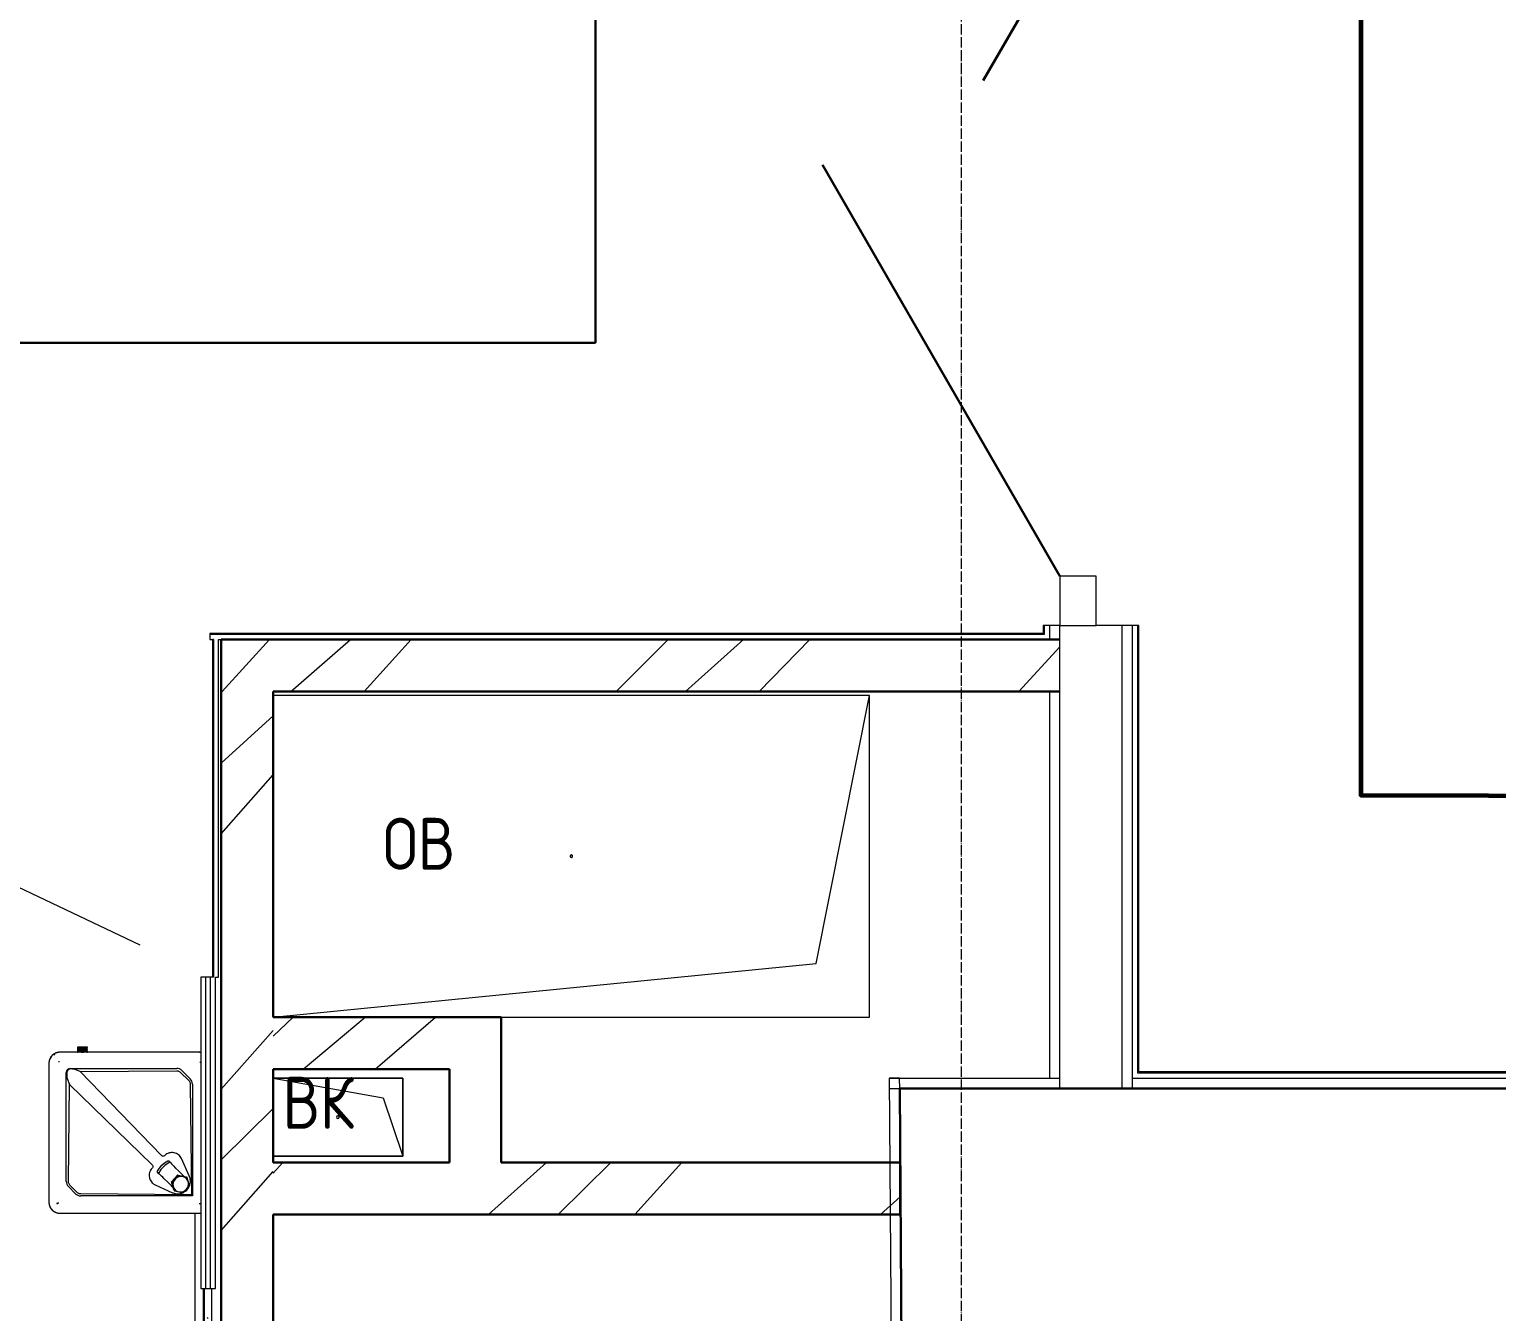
# Model space of a CAD drawing. Header units: millimetres. Extents: x -32 to 417638015, y -35 to 175284279.
# Drawn here: x 417178952 to 417181780, y 175240039 to 175242510 of the extents above; entities that cross this region are included whole.
import ezdxf

# ---------------------------------------------------------------- set-up
doc = ezdxf.new("R2010")
doc.units = ezdxf.units.MM
doc.linetypes.add('ADSK_Линия сетки', pattern=[25, 20, -2.5, 0, -2.5])
for name, color, linetype, lineweight in [('_ЭМ_гофра', 5, 'Continuous', 60), ('Аннотация', 7, 'Continuous', 18), ('Двери', 7, 'Continuous', 9), ('Обобщенные модели', 7, 'Continuous', 18), ('Оси', 253, 'Continuous', 9), ('Перекрытие', 7, 'Continuous', 18), ('Сантехника', 7, 'Continuous', 18), ('Стены внутренние', 7, 'Continuous', 18), ('Стены несущие', 7, 'Continuous', 30), ('Стены отделка', 7, 'Continuous', 30), ('Стены перегородки', 7, 'Continuous', 30), ('Стены штриховка', 7, 'Continuous', 9), ('ШТРИХОВКА', 252, 'Continuous', 15), ('ЭМ_Лоток 1_2', 162, 'Continuous', 30)]:
    doc.layers.add(name, color=color, linetype=linetype, lineweight=lineweight)
doc.styles.add('GOST Common_4', font='GOST_Common.ttf', dxfattribs={"width": 0.9, "height": 199.9999999999999})
doc.linetypes.add('Cable in the tray', pattern='A,5,[130,ltypeshp.shx,S=1,R=0,X=0,Y=0],1.5,[130,ltypeshp.shx,S=1.5,R=90,X=0,Y=-1],1,[130,ltypeshp.shx,S=1,R=0,X=0.5,Y=0],5', length=12.5)
pattern_1 = [(45, (507.3426762534655, 158.9018102923892), (-381.6608851454391, 381.6608851454391), []), (45, (642.280676253431, 158.9018102923892), (0, 763.3217702908781), []), (45, (372.4046762534417, 158.9018102923892), (0, 763.3217702908781), [])]

# ---------------------------------------------------------------- blocks, each defined once
blk = doc.blocks.new('План 3 этажа')
at = {"layer": 'Стены внутренние', "lineweight": 9}
h = blk.add_hatch(dxfattribs=at)
h.set_pattern_fill('FP_1', color=8, style=0, pattern_type=2)
h.set_pattern_definition(pattern_1)
h.paths.add_polyline_path([(48671.93473639124, 9693.330615397404), (49546.43868048763, 9693.330615397404), (49546.43868048763, 9793.330615397408), (47929.8426762537, 9793.330615397408), (47929.8426762537, 9693.330615397404), (48590.48946909688, 9693.330615397404)])
h = blk.add_hatch(dxfattribs=at)
h.set_pattern_fill('FP_1', color=8, style=0, pattern_type=2)
h.set_pattern_definition(pattern_1)
h.paths.add_polyline_path([(48029.8426762537, 7473.401810292277), (48029.8426762537, 9693.330615397404), (47929.8426762537, 9693.330615397404), (47929.84267625364, 7473.401810292277)])
h = blk.add_hatch(dxfattribs=at)
h.set_pattern_fill('FP_1', color=8, style=0, pattern_type=2)
h.set_pattern_definition(pattern_1)
h.paths.add_polyline_path([(48045.78218646109, 8965.958765830226), (48369.84267625358, 8965.958765830226), (48369.84267625358, 9065.958765830223), (48029.8426762537, 9065.958765830223), (48029.8426762537, 8965.958765830226)])
h = blk.add_hatch(dxfattribs=at)
h.set_pattern_fill('FP_1', color=8, style=0, pattern_type=2)
h.set_pattern_definition(pattern_1)
h.paths.add_polyline_path([(48369.84267625358, 8785.958765830208), (48469.84267625364, 8785.958765830208), (48469.84267625364, 9065.958765830223), (48369.84267625358, 9065.958765830223), (48369.84267625358, 8798.964039661347)])
h = blk.add_hatch(dxfattribs=at)
h.set_pattern_fill('FP_1', color=8, style=0, pattern_type=2)
h.set_pattern_definition(pattern_1)
h.paths.add_polyline_path([(48029.8426762537, 8685.958765830212), (49238.76151101611, 8685.958765830212), (49237.6809654269, 8785.958765830208), (48029.8426762537, 8785.958765830208)])
h = blk.add_hatch(dxfattribs=at)
h.set_pattern_fill('FP_5', color=8, style=0, pattern_type=2)
h.set_pattern_definition([(0, (507.3426762534655, 158.9018102923892), (406.4, 101.6), [33.528, -271.272, 33.528, -271.272, -1625.6]), (0, (507.3426762534655, 158.9018102923892), (406.4, 101.6), [-609.6, 33.528, -576.072, 33.528, -271.272, -711.2]), (0, (507.3426762534655, 158.9018102923892), (406.4, 101.6), [-1524, 33.528, -169.672, 33.528, -474.472]), (120, (659.7426762534305, 209.7018102923894), (-291.1881810244989, 301.1527240979959), [33.52799999999997, -271.2719999999998, 33.52799999999997, -271.2719999999998, -1625.599999999999]), (120, (659.7426762534305, 209.7018102923894), (-291.1881810244989, 301.1527240979959), [-609.5999999999996, 33.52799999999997, -576.0719999999995, 33.52799999999997, -271.2719999999998, -711.1999999999996]), (120, (659.7426762534305, 209.7018102923894), (-291.1881810244989, 301.1527240979959), [-1523.999999999999, 33.52799999999997, -169.6719999999999, 33.52799999999997, -474.4719999999998]), (240, (710.5426762534189, 412.9018102923892), (-115.2118189755009, -402.7527240979958), [33.528, -271.272, 33.528, -271.272, -1625.6]), (240, (710.5426762534189, 412.9018102923892), (-115.2118189755009, -402.7527240979958), [-609.6, 33.528, -576.072, 33.528, -271.272, -711.2]), (240, (710.5426762534189, 412.9018102923892), (-115.2118189755009, -402.7527240979958), [-1524, 33.528, -169.672, 33.528, -474.472])])
h.paths.add_polyline_path([(47896.84267625341, 7361.401810292276), (47911.84267625341, 7361.401810292276), (47911.84267625341, 8543.299517041247), (47896.84267625347, 8543.299517041247), (47896.84267625341, 7365.915148330066)])
at = {"layer": 'Аннотация', "color": 8, "lineweight": 9}
blk.add_line((47773.71627417736, 9204.844617228257), (46934.9097738401, 9601.570359164929), dxfattribs=at)
at = {"layer": 'Двери', "color": 8, "lineweight": 30}
for p, q in [((49546.43868048757, 11125.83838412563), (49398.93868048757, 10870.36089000923)), ((49546.43868048758, 9915.838384125635), (49088.93868048757, 10708.2516285884))]:
    blk.add_line(p, q, dxfattribs=at)
at = {"layer": 'Двери', "color": 8}
for p, q in [((49616.43868048757, 9915.838384125635), (49546.43868048758, 9915.838384125635)), ((49546.43868048758, 9915.838384125635), (49546.43868048758, 9820.838384125633)), ((49616.43868048757, 9820.838384125633), (49616.43868048757, 9915.838384125635)), ((49546.43868048758, 9820.838384125633), (49616.43868048757, 9820.838384125633))]:
    blk.add_line(p, q, dxfattribs=at)
at = {"layer": 'Обобщенные модели', "color": 8}
for p, q in [((49179.84267625358, 9685.958765830226), (48029.84267625357, 9685.958765830212)), ((49179.84267625358, 9685.958765830228), (48029.84267625357, 9685.958765830212)), ((49076.50934292025, 9169.292099163553), (49179.84267625358, 9685.958765830228)), ((49179.84267625359, 9065.958765830228), (49179.84267625358, 9685.958765830228)), ((49179.84267625359, 9065.958765830228), (49179.84267625358, 9685.958765830228)), ((48029.84267625358, 9065.958765830212), (49076.50934292025, 9169.292099163553)), ((48469.84267625354, 9065.958765830217), (49179.84267625359, 9065.958765830228)), ((48469.84267625354, 9065.958765830217), (49179.84267625359, 9065.958765830228)), ((48029.84267625364, 8948.330615397404), (48279.84267625364, 8948.330615397404)), ((48029.84267625364, 8948.330615397404), (48242.34267625364, 8910.83061539741)), ((48279.84267625364, 8948.330615397404), (48029.84267625364, 8948.330615397404)), ((48279.84267625364, 8948.330615397404), (48279.84267625364, 8798.330615397404)), ((48279.84267625364, 8798.330615397404), (48279.84267625364, 8948.330615397404)), ((48242.34267625364, 8910.83061539741), (48279.84267625364, 8798.330615397404)), ((48279.84267625364, 8798.330615397404), (48029.84267625364, 8798.330615397404)), ((48029.84267625364, 8798.330615397404), (48279.84267625364, 8798.330615397404))]:
    blk.add_line(p, q, dxfattribs=at)
for centre, radius, start, end in [((48604.84267625358, 9375.958765830219), 2.500000000000002, 90, 270), ((48604.84267625358, 9375.958765830219), 2.499999999999999, 90, 194.9999999999675), ((48604.84267625358, 9375.958765830219), 2.500000000000003, 270, 90), ((48604.84267625358, 9375.958765830219), 2.499999999999998, 329.9999999999376, 90), ((48604.84267625358, 9375.958765830219), 2.500000000000002, 285.0000000001958, 300.0000000000103), ((48154.84267625364, 8873.330615397404), 2.500000000000002, 90, 270), ((48154.84267625364, 8873.330615397404), 2.500000000000002, 105.0000000001958, 180), ((48154.84267625364, 8873.330615397404), 2.499999999999998, 210.0000000000624, 270), ((48154.84267625364, 8873.330615397404), 2.500000000000002, 270, 90), ((48154.84267625364, 8873.330615397404), 2.499999999999999, 329.9999999999376, 74.9999999998042)]:
    blk.add_arc(centre, radius, start, end, dxfattribs=at)
at = {"layer": 'Оси', "color": 8, "linetype": 'ADSK_Линия сетки'}
blk.add_line((49356.9080292919, -3523.687778418685), (49356.90802929195, 43515.24606842788), dxfattribs=at)
at = {"layer": 'Перекрытие', "color": 8}
blk.add_line((47879.84267625364, 7373.401810292272), (47879.84267625364, 8688.317316982633), dxfattribs=at)
at = {"layer": 'Сантехника', "color": 8}
for p, q in [((47886.84267625355, 8998.299517041141), (47618.84267625355, 8998.299517041141)), ((47652.81472204186, 8998.345527965954), (47651.34100148349, 8998.345527965954)), ((47652.60975148349, 8998.345527965954), (47653.91349177291, 8998.345527965954)), ((47659.59100148349, 8998.345527965954), (47656.84100148349, 8998.345527965954)), ((47660.14100148349, 8998.345527965954), (47664.54100148349, 8998.345527965954)), ((47660.14100148349, 8998.345527965954), (47664.54100148349, 8998.345527965954)), ((47667.84100148349, 8998.345527965954), (47665.09100148349, 8998.345527965954)), ((47670.76851119407, 8998.345527965954), (47672.07225148349, 8998.345527965954)), ((47673.34100148349, 8998.345527965954), (47671.86728092512, 8998.345527965954)), ((47597.84267625355, 8977.299517041145), (47597.84267625355, 8709.299517041147)), ((47616.47726304278, 8980.299517041147), (47618.33596763907, 8980.299517041141)), ((47639.46767625346, 8967.299517041185), (47844.25447281789, 8967.299517041185)), ((47643.0927635448, 8966.101684670179), (47639.46767625346, 8966.10168467018)), ((47639.67078843684, 8967.299517041181), (47640.86862080784, 8966.101684670175)), ((47640.86862080784, 8966.101684670175), (47639.67078843684, 8967.299517041181)), ((47658.34393919206, 8961.04193156678), (47646.17745157248, 8965.706018083696)), ((47889.84267625345, 8977.806225655559), (47889.84267625345, 8979.664930251814)), ((47631.21767625349, 8749.51272047672), (47631.21767625349, 8959.049517041221)), ((47632.4155086245, 8959.049517041221), (47632.4155086245, 8951.117450681037)), ((47632.81117521098, 8948.032762653347), (47637.39777737261, 8936.068396595178)), ((47658.34393919206, 8961.04193156678), (47844.25447281789, 8962.658947835911)), ((47814.78816542143, 8799.66710225754), (47658.34393919206, 8961.04193156678)), ((47850.93394959871, 8959.978993822002), (47867.36773193007, 8943.986369282167)), ((47854.1539677545, 8963.199011977797), (47870.3671711901, 8946.9858085422)), ((47635.46077449108, 8749.51272047672), (47637.39777737261, 8936.068396595174)), ((47637.39777737261, 8936.068396595174), (47796.72109048152, 8781.600027317634)), ((47870.32408449579, 8937.086313605589), (47872.58042039596, 8723.561772898694)), ((47874.46767625349, 8937.086313605589), (47874.46767625349, 8721.674517041161)), ((47832.23576168714, 8785.889114557742), (47829.26686953421, 8788.858006710676)), ((47829.34564296414, 8788.772228371676), (47832.03044837133, 8785.674378088515)), ((47839.91597937819, 8777.439417352138), (47843.2109844877, 8774.144412242642)), ((47840.80736043089, 8776.548036299459), (47848.74651542687, 8768.608881303406)), ((47848.74651542687, 8768.608881303404), (47850.28138909324, 8767.074007637033)), ((47868.43638605167, 8759.976800623781), (47853.45790112962, 8793.394609996076)), ((47649.15638475244, 8725.77502210455), (47635.31818131688, 8739.613225540108)), ((47651.89905163783, 8728.517688989938), (47638.24956472617, 8742.544608949402)), ((47802.79176952448, 8742.77029980744), (47836.19136514548, 8727.76150539454)), ((47807.28418658409, 8766.875323760562), (47810.25307873702, 8763.906431607626)), ((47810.4678152062, 8764.111744923392), (47807.36996492304, 8766.79655033058)), ((47827.53331199128, 8747.39567786781), (47819.59415699526, 8755.334832863828)), ((47829.06818565765, 8745.860804201437), (47827.53331199128, 8747.395677867808)), ((47838.22586876465, 8736.703121094435), (47829.06818565765, 8745.860804201437)), ((47838.40520700009, 8732.962379169683), (47834.18809249443, 8748.469624219082)), ((47834.44065721728, 8749.4236865491), (47845.87499794473, 8761.41695984257)), ((47835.33901763377, 8747.318699079742), (47839.55613213943, 8731.811454030345)), ((47847.02592308407, 8760.26603470323), (47835.59158235662, 8748.272761409762)), ((47846.81758232258, 8761.716467799875), (47862.61876337096, 8758.280146084648)), ((47863.7696885103, 8757.12922094531), (47847.96850746192, 8760.565542660535)), ((47850.28138909324, 8767.074007637033), (47859.24139711518, 8758.113999615096)), ((47856.97558677477, 8728.034935374231), (47868.41793552008, 8740.036608132874)), ((47864.2242305687, 8756.882265396482), (47863.07330542935, 8758.033190535814)), ((47868.67050024293, 8740.990670462892), (47864.45970816531, 8756.474666572594)), ((47872.58042039596, 8723.561772898694), (47659.05587968905, 8725.458288071843)), ((47874.46767625349, 8721.674517041161), (47659.05587968905, 8721.674517041161)), ((47838.63520810466, 8732.564259853796), (47839.786133244, 8731.413334714456)), ((47840.23010403755, 8731.1721226), (47856.03300239692, 8727.735427416928)), ((47872.58042039596, 8723.561772898694), (47874.46767625349, 8721.674517041161)), ((47613.11104076331, 8708.100736809536), (47613.11104076331, 8706.925396059152)), ((47614.96525111668, 8706.299517041176), (47613.35938281719, 8706.299517041174)), ((47615.84267625349, 8708.792808426711), (47615.84267625349, 8706.93410383042)), ((47618.84267625355, 8688.29951704115), (47886.84267625355, 8688.29951704115)), ((47889.20808946418, 8706.299517041178), (47887.34938486791, 8706.29951704118))]:
    blk.add_line(p, q, dxfattribs=at)
at = {"layer": 'Сантехника', "color": 8, "lineweight": 9}
for p, q in [((47652.60975148354, 9008.369942259185), (47653.2083431606, 9007.771350582134)), ((47662.34100148349, 9008.369942259184), (47652.60975148349, 9008.369942259184)), ((47653.2083431606, 9007.771350582134), (47652.60975148354, 9007.172758905082)), ((47652.60975148354, 9007.172758905082), (47653.2083431606, 9006.574167228031)), ((47662.34100148349, 9007.172758905079), (47652.60975148349, 9007.172758905079)), ((47653.2083431606, 9006.574167228031), (47652.60975148354, 9005.975575550981)), ((47652.60975148354, 9005.975575550981), (47653.2083431606, 9005.37698387393)), ((47662.34100148349, 9005.975575550976), (47652.60975148349, 9005.975575550976)), ((47653.2083431606, 9005.37698387393), (47652.60975148354, 9004.778392196878)), ((47652.60975148354, 9004.778392196878), (47653.2083431606, 9004.179800519829)), ((47662.34100148349, 9004.778392196873), (47652.60975148349, 9004.778392196873)), ((47653.2083431606, 9004.179800519829), (47652.60975148354, 9003.581208842777)), ((47652.60975148355, 9003.581208842777), (47653.2083431606, 9002.982617165719)), ((47662.34100148349, 9003.58120884277), (47652.60975148349, 9003.58120884277)), ((47653.2083431606, 9002.982617165719), (47652.60975148355, 9002.384025488667)), ((47652.60975148355, 9002.384025488667), (47653.2083431606, 9001.785433811616)), ((47662.34100148349, 9002.384025488665), (47652.60975148349, 9002.384025488665)), ((47653.2083431606, 9001.785433811616), (47652.60975148355, 9001.186842134564)), ((47652.60975148355, 9001.186842134564), (47653.2083431606, 9000.588250457515)), ((47662.34100148349, 9001.186842134563), (47652.60975148349, 9001.186842134563)), ((47653.2083431606, 9000.588250457515), (47652.60975148355, 8999.989658780463)), ((47652.60975148355, 8999.989658780463), (47653.2083431606, 8999.391067103412)), ((47662.34100148349, 8999.98965878046), (47652.60975148349, 8999.98965878046)), ((47653.2083431606, 8999.391067103412), (47652.60975148355, 8998.792475426362)), ((47652.60975148355, 8998.792475426362), (47653.2083431606, 8998.19388374931)), ((47662.34100148349, 8998.792475426355), (47652.60975148349, 8998.792475426355)), ((47662.34100148349, 9007.771350582132), (47653.20834316054, 9007.771350582132)), ((47662.34100148349, 9006.574167228027), (47653.20834316054, 9006.574167228027)), ((47662.34100148349, 9005.376983873924), (47653.20834316054, 9005.376983873924)), ((47662.34100148349, 9004.179800519822), (47653.20834316054, 9004.179800519822)), ((47662.34100148349, 9002.982617165717), (47653.20834316054, 9002.982617165717)), ((47662.34100148349, 9001.785433811614), (47653.20834316054, 9001.785433811614)), ((47662.34100148349, 9000.588250457511), (47653.20834316054, 9000.588250457511)), ((47662.34100148349, 8999.391067103408), (47653.20834316054, 8999.391067103408)), ((47654.84100148349, 9008.369942259184), (47662.34100148349, 9008.369942259184)), ((47662.34100148349, 9008.369942259184), (47669.84100148349, 9008.369942259184)), ((47672.07225148349, 9008.369942259184), (47662.34100148349, 9008.369942259184)), ((47671.47365980644, 9007.771350582132), (47662.34100148349, 9007.771350582132)), ((47672.07225148349, 9007.172758905079), (47662.34100148349, 9007.172758905079)), ((47671.47365980644, 9006.574167228027), (47662.34100148349, 9006.574167228027)), ((47672.07225148349, 9005.975575550976), (47662.34100148349, 9005.975575550976)), ((47671.47365980644, 9005.376983873924), (47662.34100148349, 9005.376983873924)), ((47672.07225148349, 9004.778392196873), (47662.34100148349, 9004.778392196873)), ((47671.47365980644, 9004.179800519822), (47662.34100148349, 9004.179800519822)), ((47672.07225148349, 9003.58120884277), (47662.34100148349, 9003.58120884277)), ((47671.47365980644, 9002.982617165717), (47662.34100148349, 9002.982617165717)), ((47672.07225148349, 9002.384025488665), (47662.34100148349, 9002.384025488665)), ((47671.47365980644, 9001.785433811614), (47662.34100148349, 9001.785433811614)), ((47672.07225148349, 9001.186842134563), (47662.34100148349, 9001.186842134563)), ((47671.47365980644, 9000.588250457511), (47662.34100148349, 9000.588250457511)), ((47672.07225148349, 8999.98965878046), (47662.34100148349, 8999.98965878046)), ((47671.47365980644, 8999.391067103408), (47662.34100148349, 8999.391067103408)), ((47672.07225148349, 8998.792475426355), (47662.34100148349, 8998.792475426355)), ((47671.47365980649, 9007.771350582134), (47672.07225148354, 9008.369942259185)), ((47672.07225148354, 9007.172758905082), (47671.47365980649, 9007.771350582134)), ((47671.47365980649, 9006.574167228031), (47672.07225148354, 9007.172758905082)), ((47672.07225148354, 9005.975575550981), (47671.47365980649, 9006.574167228031)), ((47671.47365980649, 9005.37698387393), (47672.07225148354, 9005.975575550981)), ((47672.07225148354, 9004.778392196878), (47671.47365980649, 9005.37698387393)), ((47671.47365980649, 9004.179800519829), (47672.07225148354, 9004.778392196878)), ((47672.07225148354, 9003.581208842777), (47671.47365980649, 9004.179800519829)), ((47671.47365980649, 9002.982617165719), (47672.07225148354, 9003.581208842777)), ((47672.07225148354, 9002.384025488667), (47671.47365980649, 9002.982617165719)), ((47671.47365980649, 9001.785433811616), (47672.07225148354, 9002.384025488667)), ((47672.07225148354, 9001.186842134564), (47671.47365980649, 9001.785433811616)), ((47671.47365980649, 9000.588250457515), (47672.07225148354, 9001.186842134564)), ((47672.07225148354, 8999.989658780463), (47671.47365980649, 9000.588250457515)), ((47671.47365980649, 8999.391067103412), (47672.07225148354, 8999.989658780463)), ((47672.07225148354, 8998.792475426362), (47671.47365980649, 8999.391067103412)), ((47671.47365980649, 8998.19388374931), (47672.07225148354, 8998.792475426362))]:
    blk.add_line(p, q, dxfattribs=at)
at = {"layer": 'Сантехника', "color": 8, "flags": 128}
for points in [[(47618.84267625355, 8998.299517041141), (47618.00290023563, 8998.282719281025), (47617.16446768019, 8998.232352873496), (47616.32871990048, 8998.148498394075), (47615.49699391465, 8998.031289992032), (47614.67062030685, 8997.880915175814), (47613.85092109857, 8997.697614513037), (47613.0392076337, 8997.481681245668), (47612.23677848061, 8997.233460820877), (47611.44491735477, 8996.953350338381), (47610.66489106506, 8996.641797915205), (47609.89794748717, 8996.29930196876), (47609.14531356718, 8995.926410419514), (47608.40819335883, 8995.52371981437), (47607.68776609722, 8995.091874372429), (47606.98518431226, 8994.631564954252), (47606.30157198494, 8994.143527956714), (47605.63802274916, 8993.628544134917), (47604.99559814215, 8993.087437353102), (47604.37532590623, 8992.521073266696), (47603.77819834466, 8991.930357937437), (47603.20517073417, 8991.316236383816), (47602.65715979668, 8990.679691069314), (47602.13504223279, 8990.02174033066), (47601.63965331923, 8989.343436748662), (47601.17178557259, 8988.645865464376), (47600.73218748144, 8987.930142443032), (47600.32156230897, 8987.197412688793), (47599.94056696784, 8986.448848412954), (47599.58981096934, 8985.685647158682), (47599.26985544824, 8984.909029885157), (47598.98121226511, 8984.120239014357), (47598.72434318748, 8983.320536443418), (47598.49965915106, 8982.51120152585), (47598.30751960241, 8981.69352902487), (47598.1482319238, 8980.868827042055), (47598.02205094153, 8980.038414924647), (47597.92917851827, 8979.2036211549), (47597.86976323006, 8978.365781224751), (47597.84390012873, 8977.526235499374), (47597.84267625355, 8977.299517041145)], [(47891.23668823727, 8997.834673692278), (47890.41198625445, 8997.993961370907), (47889.58157413705, 8998.120142353173), (47888.7467803673, 8998.213014776433), (47887.90894043716, 8998.27243006463), (47887.06939471177, 8998.298293165974), (47886.84267625355, 8998.299517041141)], [(47646.17745157248, 8965.706018083696), (47645.82722878553, 8965.815398935061), (47645.38272734248, 8965.912249650028), (47644.86333988277, 8965.992344840752), (47644.29172616122, 8966.052190126786), (47643.69282445186, 8966.089174587349), (47643.0927635448, 8966.10168467018)], [(47632.4155086245, 8951.117450681037), (47632.42801870733, 8950.517389773968), (47632.46500316789, 8949.918488064615), (47632.52484845393, 8949.346874343068), (47632.60494364465, 8948.827486883349), (47632.70179435961, 8948.382985440301), (47632.81117521098, 8948.032762653347)], [(47807.36996492304, 8766.79655033058), (47807.06298781664, 8767.16438606798), (47806.88650335826, 8767.63428889656), (47806.85034277437, 8768.180082453986), (47806.95652042304, 8768.771362816193), (47807.19912158223, 8769.375192175488)], [(47807.19912158225, 8769.375192175487), (47810.84996345463, 8775.260546404594), (47815.48715227442, 8780.655041020294), (47820.88164689012, 8785.29222984009), (47826.76700111922, 8788.943071712483)], [(47826.76700111922, 8788.943071712476), (47827.37083047852, 8789.18567287168), (47827.96211084073, 8789.291850520343), (47828.50790439815, 8789.255689936459), (47828.97780722674, 8789.079205478078), (47829.34564296414, 8788.772228371674)], [(47597.84267625355, 8709.299517041147), (47597.85947401368, 8708.45974102323), (47597.9098404212, 8707.621308467797), (47597.99369490062, 8706.78556068808), (47598.11090330267, 8705.953834702246), (47598.26127811889, 8705.127461094447), (47598.44457878166, 8704.30776188618), (47598.66051204903, 8703.4960484213), (47598.90873247381, 8702.693619268211), (47599.18884295632, 8701.90175814237), (47599.50039537949, 8701.121731852663), (47599.84289132593, 8700.354788274755), (47600.21578287519, 8699.602154354781), (47600.61847348032, 8698.86503414643), (47601.05031892227, 8698.144606884804), (47601.51062834045, 8697.442025099852), (47601.99866533798, 8696.758412772539), (47602.51364915979, 8696.094863536766), (47603.05475594159, 8695.452438929748), (47603.62112002799, 8694.832166693828), (47604.21183535727, 8694.235039132263), (47604.82595691088, 8693.66201152176), (47605.46250222538, 8693.114000584266), (47606.12045296404, 8692.591883020388), (47606.79875654604, 8692.09649410682), (47607.49632783032, 8691.62862636018), (47608.21205085166, 8691.189028269046), (47608.9447806059, 8690.778403096563), (47609.69334488174, 8690.397407755447), (47610.45654613602, 8690.046651756937), (47611.23316340954, 8689.726696235839), (47612.02195428034, 8689.438053052714), (47612.82165685129, 8689.181183975074), (47613.63099176884, 8688.95649993867), (47614.44866426982, 8688.764360390005), (47615.27336625264, 8688.605072711394), (47616.10377837004, 8688.478891729119), (47616.9385721398, 8688.386019305859), (47617.77641206994, 8688.326604017662), (47618.61595779533, 8688.300740916318), (47618.84267625355, 8688.29951704115)], [(47886.84267625355, 8688.29951704115), (47887.68245227147, 8688.316314801268), (47888.5208848269, 8688.366681208796), (47889.35663260661, 8688.450535688216), (47890.18835859244, 8688.56774409026), (47891.01473220024, 8688.718118906478)]]:
    blk.add_lwpolyline(points, dxfattribs=at)
at = {"layer": 'Сантехника', "color": 8}
for centre, radius, start, end in [((47618.84267625349, 8977.299517041143), 20.99999999998957, 113.6770967983226, 135.8149915122764), ((47618.84267625349, 8977.299517041143), 20.99999999998956, 102.5039300360908, 111.3737143654326), ((47618.84267625349, 8977.299517041143), 20.99999999998955, 90, 97.6171566622461), ((47886.84267625349, 8977.299517041143), 20.99999999998953, 78.57142857179585, 90), ((47618.84267625349, 8977.299517041143), 20.99999999998958, 140.2839947038762, 180), ((47615.84818309731, 8982.799517041109), 13, 122.1140168978395, 132.0600837747256), ((47639.46767625346, 8959.049517041221), 8.249999999963428, 90, 180), ((47639.46767625346, 8959.049517041221), 7.052167628959346, 90, 180), ((47844.25447281789, 8953.299517041185), 14.00000000000012, 45.0000000000737, 90), ((47860.46767625349, 8937.086313605589), 14.00000000000018, 0, 45.0000000000737), ((47645.21767625349, 8749.51272047672), 14.00000000000014, 180, 225.0000000000737), ((47659.05587968905, 8735.674517041161), 14.00000000000015, 225.0000000000737, 270), ((47618.84267625349, 8709.299517041143), 20.99999999998959, 180, 187.617156662129), ((47618.84267625349, 8709.299517041143), 20.99999999998954, 192.5039300358422, 201.3737143652005), ((47618.84267625349, 8709.299517041143), 20.99999999998958, 203.6770967984716, 225.8149915121269), ((47618.84267625349, 8709.299517041143), 20.99999999998956, 230.2839947037294, 270), ((47886.84267625349, 8709.299517041143), 20.99999999998953, 270, 277.6171566622461)]:
    blk.add_arc(centre, radius, start, end, dxfattribs=at)
for centre, major_axis, ratio, start_param, end_param in [((47833.6766879425, 8762.465505352246), (22.70975733610698, 22.70975733610766), 0.6691306063588601, 1.125389138488788, 2.016203515102494), ((47830.11444134353, 8783.767794214184), (2.121320343559612, 2.121320343559675), 0.6691306063588609, 6.225713097689566, 7.408574445668363), ((48071.7101295969, 9007.450805465467), (230.9027691660047, 230.9027691660121), 0.6691306063588591, 3.084120444098905, 3.141592653589771), ((47812.37439908053, 8766.027751951184), (2.121320343559622, 2.121320343559665), 0.6691306063588587, 2.01620351510258, 3.199064863080772), ((47588.69138782925, 8524.43206369782), (230.9027691660047, 230.902769166012), 0.6691306063588588, 0, 0.05747220949082692), ((47835.13067687229, 8748.769132176387), (0.7071067811865122, 0.707106781186586), 0.9510565162951398, 1.595876697681477, 2.643074248878042), ((47836.28160201162, 8747.618207037047), (0.7071067811866351, 0.7071067811864714), 0.9510565162951513, 1.595876697681637, 2.643074248878234), ((47851.98495772134, 8744.157235573308), (10.8907910240618, 10.89079102406147), 0.9510565162951542, 1.570796326794909, 4.712388980384692), ((47851.98495772134, 8744.157235573308), (10.89079102406176, 10.8907910240614), 0.9510565162951539, 4.712388980384693, 7.85398163397449), ((47846.56501759974, 8760.762405469855), (0.7071067811863435, 0.707106781186762), 0.9510565162951523, 0.5486791464846914, 1.595876697681225), ((47847.71594273908, 8759.611480330515), (0.7071067811865976, 0.707106781186514), 0.9510565162951506, 0.5486791464850701, 1.595876697681583), ((47863.51712378746, 8756.17515861529), (0.7071067811864356, 0.7071067811866715), 0.9510565162951443, 5.784666902467666, 6.831864453664395), ((47867.72791586508, 8740.69116250559), (0.7071067811864752, 0.7071067811866174), 0.9510565162951513, 4.737469351271228, 5.784666902467784), ((47840.4767948737, 8732.103996344207), (0.6906616297533162, 0.6906616297534995), 0.9510565162951385, 2.643074248878061, 3.690271800074629), ((47856.28556711977, 8728.689489746946), (0.7071067811864755, 0.7071067811866117), 0.9510565162951601, 3.690271800074661, 4.737469351271182)]:
    blk.add_ellipse(centre, major_axis=major_axis, ratio=ratio, start_param=start_param, end_param=end_param, dxfattribs=at)
for points in [[(47844.25447281789, 8962.658947835911), (47845.09364552773, 8962.662506790442), (47846.70844133248, 8962.46827912431), (47849.03093303181, 8961.535816936885), (47850.33089915216, 8960.560929611735), (47850.93394959871, 8959.978993822004)], [(47867.36773193007, 8943.98636928217), (47867.99208859068, 8943.373464742388), (47869.04406782499, 8942.043962948605), (47870.07351765517, 8939.6430111748), (47870.31077171559, 8937.96248581779), (47870.32408449579, 8937.086313605589)], [(47853.45790112962, 8793.394609996076), (47852.78956972971, 8794.872273408124), (47851.16272361748, 8797.583780909277), (47847.76728290502, 8801.013870855912), (47843.67053546927, 8803.523929506262), (47839.09041424748, 8804.994206381378), (47834.2908863187, 8805.332575811684), (47829.55191199233, 8804.524882628317), (47825.12098353901, 8802.59947178989), (47822.60314700763, 8800.685327085375), (47821.43402836335, 8799.56106972802)], [(47796.79510847932, 8774.85325777025), (47795.65505073757, 8773.69050993904), (47793.71102828927, 8771.181927067839), (47791.74555364373, 8766.754193348801), (47790.90379826111, 8762.008393575195), (47791.21612355942, 8757.195508632349), (47792.66920982103, 8752.598344321426), (47795.17041639832, 8748.484190251549), (47797.45745787549, 8746.20999066794), (47798.70726828795, 8745.233339999688)], [(47638.24956472617, 8742.544608949402), (47637.64255432965, 8743.173747657187), (47636.62615284065, 8744.529931941835), (47635.65575214552, 8746.953206427963), (47635.45559878857, 8748.637499887653), (47635.46077449108, 8749.51272047672)], [(47799.65044761611, 8744.540602580006), (47800.63260133897, 8743.863442833572), (47801.67739674998, 8743.275401874478), (47802.79176952448, 8742.770299807442)], [(47659.05587968905, 8725.458288071843), (47658.14799083935, 8725.470433768878), (47656.4061005819, 8725.713778976464), (47653.91478074327, 8726.778779254528), (47652.53520477251, 8727.869792365422), (47651.89905163783, 8728.517688989938)]]:
    blk.add_open_spline(points, degree=3, dxfattribs=at)
for points, knots in [([(47821.43402836335, 8799.56106972802), (47820.82882127784, 8798.980287160817), (47819.73446465081, 8798.375377590073), (47818.08685213652, 8798.183874452461), (47816.44695287693, 8798.42888462407), (47815.37392003668, 8799.068017927108), (47814.78816542143, 8799.66710225754)], [-1, -1, -1, -1, -0.6666666666666666, -0.5, -0.3333333333333333, 0, 0, 0, 0]), ([(47796.72109048152, 8781.600027317636), (47797.33013224447, 8781.004364679187), (47797.97797064999, 8779.912399802686), (47798.22019788209, 8778.24452084792), (47798.01597428224, 8776.570917081073), (47797.39205759732, 8775.46338284279), (47796.79510847932, 8774.85325777025)], [-1, -1, -1, -1, -0.6666666666666666, -0.5, -0.3333333333333333, 0, 0, 0, 0]), ([(47857.45861995727, 8728.380614888067), (47857.91379687077, 8728.617565511006), (47861.78319761773, 8730.791043599622), (47865.63317946691, 8734.641128104735), (47867.89005499119, 8738.855213494728), (47868.25076105529, 8739.62235848878)], [-0.6261624964026765, -0.6261624964026765, -0.6261624964026765, -0.6261624964026765, -0.6000000000000001, -0.4, -0.3568135294437654, -0.3568135294437654, -0.3568135294437654, -0.3568135294437654]), ([(47868.81909481772, 8740.928905316434), (47869.05717926865, 8741.523066708824), (47869.93021050355, 8743.976784746332), (47870.76303299363, 8748.493754211917), (47870.4040455232, 8754.433712181979), (47869.24728645694, 8758.151747424083), (47868.43638605167, 8759.976800623781)], [-0.3326133605954605, -0.3326133605954605, -0.3326133605954605, -0.3326133605954605, -0.3, -0.2, -0.1, 0, 0, 0, 0]), ([(47836.19136514548, 8727.761505394537), (47838.01845023763, 8726.947910959743), (47841.74042265487, 8725.787184949606), (47848.55400708227, 8725.369132707807), (47853.28177225938, 8726.507069099327), (47855.87601906714, 8727.6280778678)], [-1, -1, -1, -1, -0.9, -0.8, -0.6559474038264383, -0.6559474038264383, -0.6559474038264383, -0.6559474038264383])]:
    blk.add_open_spline(points, degree=3, knots=knots, dxfattribs=at)
at = {"layer": 'Стены несущие', "color": 8}
for p, q in [((47929.8426762537, 9793.330615397397), (47929.84267625358, 7373.401810292266)), ((49546.43868048757, 9793.330615397397), (47929.8426762537, 9793.330615397397)), ((48029.84267625364, 9065.958765830215), (48029.8426762537, 9693.330615397397)), ((48029.8426762537, 9693.330615397397), (49546.43868048757, 9693.3306153974)), ((48469.84267625358, 9065.958765830215), (48029.84267625364, 9065.958765830215)), ((48469.84267625358, 8785.958765830219), (48469.84267625358, 9065.958765830215)), ((48029.84267625364, 8785.958765830204), (48029.84267625364, 8965.958765830215)), ((48029.84267625364, 8965.958765830215), (48369.84267625358, 8965.958765830215)), ((48369.84267625358, 8965.958765830215), (48369.84267625358, 8785.958765830219)), ((49237.68096542684, 8928.3306153974), (49248.72329512727, 7473.401810292261)), ((55601.87997329055, 8928.330615397379), (49237.68096542684, 8928.3306153974)), ((48369.84267625358, 8785.9587658302), (48029.84267625364, 8785.9587658302)), ((49238.76151101606, 8785.9587658302), (48469.84267625358, 8785.9587658302)), ((49238.76151101606, 8685.9587658302), (49238.76151101606, 8785.9587658302)), ((48029.84267625364, 8685.9587658302), (49238.76151101606, 8685.9587658302)), ((48029.84267625358, 7473.401810292266), (48029.84267625364, 8685.9587658302))]:
    blk.add_line(p, q, dxfattribs=at)
at = {"layer": 'Стены отделка', "color": 8, "lineweight": 9}
for p, q in [((49546.43868048757, 9820.838384125633), (49514.43868048757, 9820.838384125633)), ((49514.43868048757, 9820.838384125633), (49514.43868048757, 9805.330615397397)), ((49698.43868048751, 9820.838384125633), (49666.43868048751, 9820.838384125633)), ((49698.43868048751, 8960.330615396968), (49698.43868048751, 9820.838384125633)), ((49514.43868048757, 9805.330615397397), (47907.84267625347, 9805.330615397397)), ((47907.84267625347, 9805.330615397397), (47907.84267625347, 9793.330615397397)), ((47907.84267625347, 9793.330615397397), (47912.84267625335, 9793.3306153974)), ((47912.84267625335, 9793.330615397397), (47912.84267625335, 9143.299517041243)), ((47924.84267625335, 9793.3306153974), (47929.8426762537, 9793.330615397397)), ((47924.84267625335, 9143.299517041243), (47924.84267625335, 9793.330615397397)), ((49526.43868048757, 9693.330615397397), (49526.43868048757, 8948.3306153974)), ((47912.84267625335, 9143.299517041243), (47890.84267625335, 9143.299517041243)), ((47890.84267625335, 9143.299517041243), (47890.84267625335, 8543.299517041243)), ((47918.84267625335, 8543.299517041243), (47918.84267625335, 9143.299517041243)), ((47918.84267625335, 9143.299517041243), (47924.84267625335, 9143.299517041243)), ((49237.52787260106, 8948.502007499832), (49217.52844859665, 8948.350219843353)), ((49217.52844859665, 8948.350219843353), (49228.72271911509, 7473.401810292261)), ((49217.68038941466, 8948.3306153974), (49217.68038941466, 8928.3306153974)), ((49217.68038941466, 8948.3306153974), (49546.43868048757, 8948.3306153974)), ((49237.68096542684, 8928.3306153974), (49237.52787260106, 8948.502007499832)), ((49686.43868048751, 8928.330615396968), (49686.43868048751, 8948.330615396964)), ((49686.43868048751, 8948.330615396964), (55561.87866508908, 8948.330615396968)), ((55329.61227061768, 8960.330615396968), (49698.43868048751, 8960.330615396968)), ((49217.68038941466, 8928.3306153974), (49237.68096542684, 8928.3306153974)), ((49686.43868048751, 8928.330615396968), (55561.87866508908, 8928.330615396968)), ((47890.84267625335, 8543.299517041243), (47894.84267625341, 8543.299517041243)), ((47894.84267625341, 8543.299517041243), (47894.84267625335, 7361.401810292272)), ((47911.84267625341, 8543.299517041243), (47918.84267625335, 8543.299517041243)), ((47911.84267625335, 7373.40181029227), (47911.84267625341, 8543.299517041243))]:
    blk.add_line(p, q, dxfattribs=at)
at = {"layer": 'Стены перегородки', "color": 8, "lineweight": 18}
for p, q in [((49546.43868048757, 8928.3306153974), (49546.43868048757, 9820.838384125633)), ((49666.43868048757, 9820.838384125633), (49616.43868048757, 9820.838384125633)), ((49666.43868048757, 8928.3306153974), (49666.43868048757, 9820.838384125633))]:
    blk.add_line(p, q, dxfattribs=at)
at = {"layer": 'Стены штриховка', "color": 8}
for p, q in [((49516.43868048757, 9820.838384125633), (49516.43868048757, 9803.330615397397)), ((49526.43868048757, 9820.838384125633), (49526.43868048757, 9793.330615397397)), ((49686.43868048751, 8948.330615396964), (49686.43868048751, 9820.838384125633)), ((49696.43868048751, 8958.330615396968), (49696.43868048751, 9820.838384125633)), ((49516.43868048757, 9803.3306153974), (47907.84267625347, 9803.330615397397)), ((47914.84267625335, 9793.330615397397), (47912.84267625335, 9793.330615397397)), ((47914.84267625335, 9793.330615397397), (47914.84267625335, 9143.299517041243)), ((47899.84267625335, 9143.299517041243), (47899.84267625335, 8543.299517041243)), ((47908.84267625335, 9143.299517041243), (47908.84267625335, 8543.299517041243)), ((47914.84267625335, 9143.299517041243), (47912.84267625335, 9143.299517041243)), ((55331.62851145916, 8958.330615396968), (49696.43868048751, 8958.330615396968)), ((47894.84267625341, 8543.299517041243), (47911.84267625341, 8543.299517041243)), ((47896.84267625341, 8543.299517041243), (47896.84267625335, 7361.40181029227))]:
    blk.add_line(p, q, dxfattribs=at)
at = {"layer": 'Аннотация', "color": 8, "lineweight": 9, "char_height": 100, "width": 156.348, "attachment_point": 1, "line_spacing_factor": 1.022765581104984, "style": 'GOST Common_4'}
for s, insert in [('\\pxt3.6,7.2,10.8,14.4,18,21.6,25.2,28.8,32.4,36,39.6,43.2,46.8,50.4,54,57.6,61.2,64.8,68.4,72,75.6,79.2,82.8,86.4,90,93.6,97.2,100.8,104.4,108,111.6,115.2;{ОВ}', (48241.56539697351, 9449.995084588547)), ('\\pxt3.6,7.2,10.8,14.4,18,21.6,25.2,28.8,32.4,36,39.6,43.2,46.8,50.4,54,57.6,61.2,64.8,68.4,72,75.6,79.2,82.8,86.4,90,93.6,97.2,100.8,104.4,108,111.6,115.2;{ВК}', (48048.29273552756, 8951.117961996704))]:
    blk.add_mtext(s, dxfattribs=dict(at, insert=insert))

msp = doc.modelspace()

# ---------------------------------------------------------------- linework, layer by layer
at = {"layer": '_ЭМ_гофра', "linetype": 'ByBlock'}
msp.add_lwpolyline([(417181518.4987229, 175247644.0889433), (417181518.4987229, 175241034.4055442), (417185949.2474098, 175241022.5707408)], dxfattribs=at)
at = {"layer": 'ЭМ_Лоток 1_2', "linetype": 'Cable in the tray', "ltscale": 50}
for points in [[(417132663.3096298, 175268196.7129518), (417132702.9363478, 175241905.7510279), (417180042.9009197, 175241905.7510279)], [(417180042.9009197, 175241905.7510279), (417180042.9009197, 175265085.0514085)]]:
    msp.add_lwpolyline(points, dxfattribs=at)

# ---------------------------------------------------------------- block references
at = {"layer": 'ШТРИХОВКА'}
msp.add_blockref('План 3 этажа', (417131391.5839376, 175231540.6631508), dxfattribs=at)

doc.saveas('drawing.dxf')
